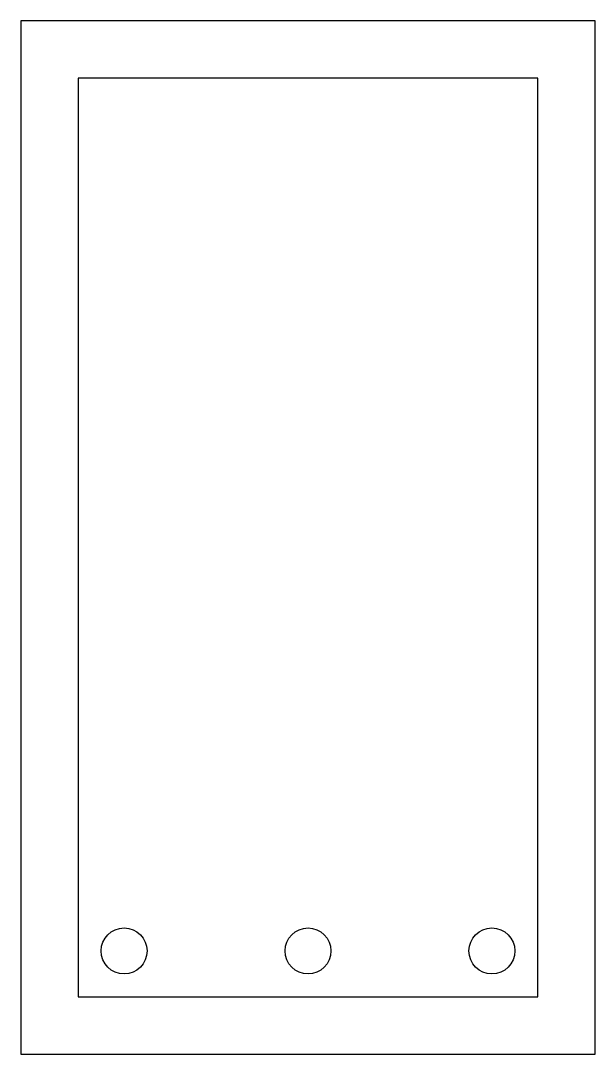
# Model space of a CAD drawing. Header units: metres. Extents: x 0 to 250, y 0 to 450.
import ezdxf

# ---------------------------------------------------------------- set-up
doc = ezdxf.new("R2010")
doc.units = ezdxf.units.M
for name, color, linetype in [('CONCRETE', 4, 'Continuous'), ('REBAR_MAIN', 1, 'Continuous'), ('REBAR_STIRRUP', 2, 'Continuous')]:
    doc.layers.add(name, color=color, linetype=linetype)

msp = doc.modelspace()

# ---------------------------------------------------------------- linework, layer by layer
at = {"layer": 'CONCRETE'}
msp.add_lwpolyline([(0, 0), (250, 0), (250, 450), (0, 450), (0, 0)], dxfattribs=at)
at = {"layer": 'REBAR_MAIN'}
for centre in [(45, 45), (125, 45), (205, 45)]:
    msp.add_circle(centre, 10, dxfattribs=at)
at = {"layer": 'REBAR_STIRRUP'}
msp.add_lwpolyline([(25, 25), (225, 25), (225, 425), (25, 425), (25, 25)], dxfattribs=at)

doc.saveas('drawing.dxf')
